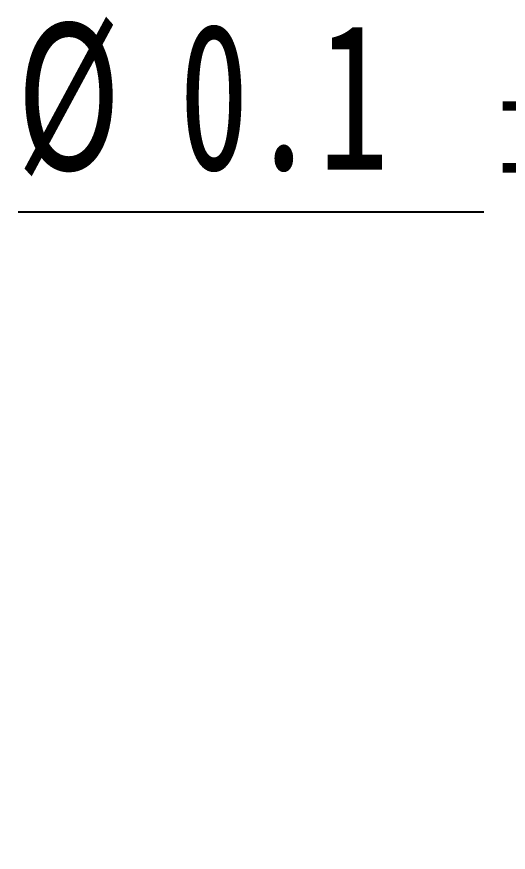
# Model space of a CAD drawing. Header units: inches. Extents: x 0.2 to 16.3, y 0.2 to 11.5.
# Drawn here: x 2.6 to 3.128, y 8.091 to 8.988 of the extents above; entities that cross this region are included whole.
import ezdxf

# ---------------------------------------------------------------- set-up
doc = ezdxf.new("R2010")
doc.units = ezdxf.units.IN
doc.header["$MEASUREMENT"] = 0
doc.linetypes.add('CENTERX2', pattern=[0.8, 0.5, -0.1, 0.1, -0.1])
doc.layers.add('CENTER_LINE', color=7, linetype='CENTERX2')
doc.styles.add('SLDTEXTSTYLE0', font='TXT', dxfattribs={"width": 0.7})
doc.dimstyles.new('SLDDIMSTYLE3', dxfattribs={"dimtxt": 0.15748, "dimasz": 0.13, "dimexe": 0, "dimexo": 0.0625, "dimgap": 0.03937, "dimtad": 0, "dimtih": 1, "dimtoh": 1, "dimdec": 1, "dimrnd": 1e-09, "dimdsep": 46, "dimtxsty": 'SLDTEXTSTYLE0', "dimsah": 1, "dimcen": 0, "dimadec": 0, "dimazin": 2, "dimtol": 1, "dimtp": 0.003937, "dimtm": 0.003937, "dimtfac": 1, "dimtdec": 1, "dimtmove": 0, "dimatfit": 3, "dimfxl": 1, "dimfrac": 2, "dimtolj": 1, "dimarcsym": 0})

# ---------------------------------------------------------------- blocks, each defined once
blk = doc.blocks.new('_D_4')
at = {"layer": 'CENTER_LINE'}
for p, q in [((3.90195, 8.77803), (2.60044, 8.77803)), ((4.31437, 7.17458), (3.90195, 8.77803)), ((4.34869, 7.04113), (4.31437, 7.17458)), ((4.34869, 7.04113), (4.41097, 6.79901))]:
    blk.add_line(p, q, dxfattribs=at)
for points in [[(4.31437, 7.17458), (4.30136, 7.30547), (4.26262, 7.2955)], [(4.34869, 7.04113), (4.36171, 6.91025), (4.40045, 6.92021)]]:
    blk.add_solid(points, dxfattribs=at)
at = {"layer": 'CENTER_LINE', "attachment_point": 1, "style": 'SLDTEXTSTYLE0'}
for s, insert, char_height in [('%%c', (2.60044, 8.98103), 0.15748), ('HOLE', (3.34776, 8.98103), 0.15748), ('0.1', (2.77477, 8.98103), 0.15748), ('±0', (3.10789, 8.92794), 0.110236)]:
    blk.add_mtext(s, dxfattribs=dict(at, insert=insert, char_height=char_height))

msp = doc.modelspace()

# ---------------------------------------------------------------- dimensions: what is measured, and where the dimension line sits
at = {"layer": 'CENTER_LINE'}
dim = msp.add_diameter_dim_2p(p1=(4.31437, 7.17458), p2=(4.34869, 7.04113), text='<> HOLE', dimstyle='SLDDIMSTYLE3', dxfattribs=at)
dim.commit()
dim.dimension.update_dxf_attribs({"geometry": '_D_4', "text_midpoint": (3.21995, 8.88947), "dimtype": 163})

doc.saveas('drawing.dxf')
